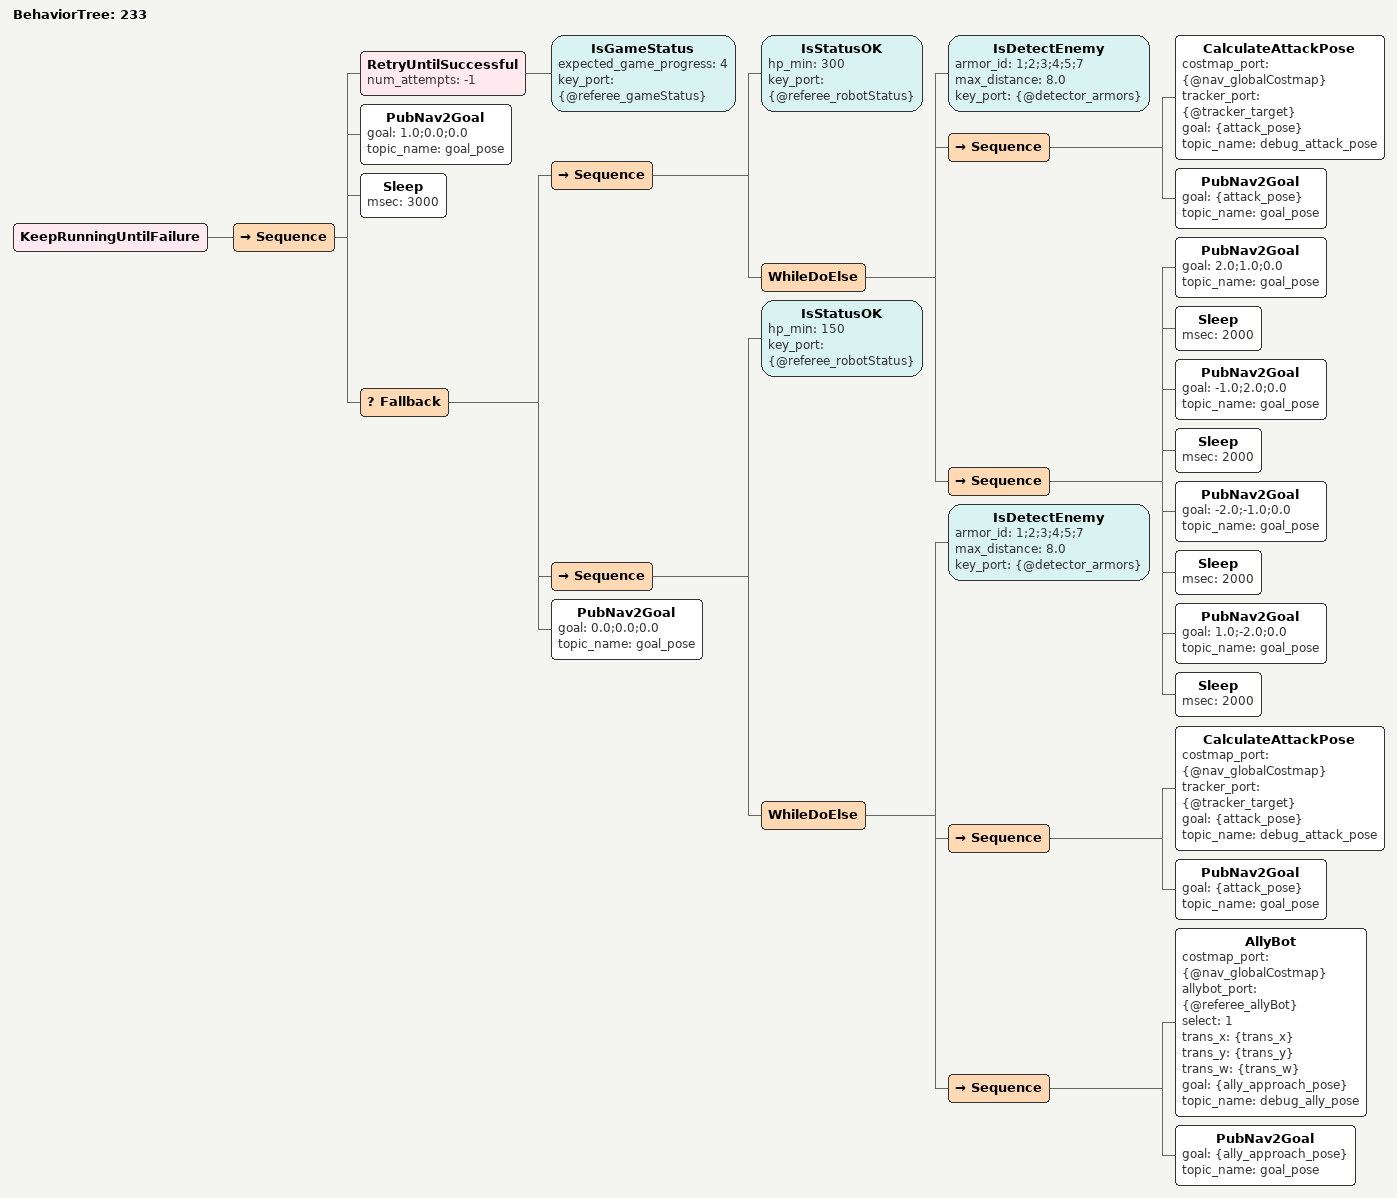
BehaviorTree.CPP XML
<?xml version="1.0" encoding="UTF-8"?>
<root BTCPP_format="4">
    <SetBlackboard>
        <entry key="trans_x" value="1.0"/>
        <entry key="trans_y" value="-1.0"/>
        <entry key="trans_w" value="4.0"/>
    </SetBlackboard>
    <BehaviorTree ID="233">
        <KeepRunningUntilFailure>
            <Sequence>
                <RetryUntilSuccessful num_attempts="-1">
                    <IsGameStatus expected_game_progress="4"
                                  key_port="{@referee_gameStatus}"/>
                </RetryUntilSuccessful>

                <PubNav2Goal goal="1.0;0.0;0.0" topic_name="goal_pose"/>
                <Sleep msec="3000"/>

                <Fallback>
                    <!-- 第一层：血量300以上进行四点随机巡逻 + 遇敌追击 -->
                    <Sequence>
                        <IsStatusOK hp_min="300"
                                    key_port="{@referee_robotStatus}"/>
                        <WhileDoElse>
                            <IsDetectEnemy armor_id="1;2;3;4;5;7"
                                           max_distance="8.0"
                                           key_port="{@detector_armors}"/>
                            <Sequence>
                                <CalculateAttackPose costmap_port="{@nav_globalCostmap}"
                                                     tracker_port="{@tracker_target}"
                                                     goal="{attack_pose}"
                                                     topic_name="debug_attack_pose"/>
                                <PubNav2Goal goal="{attack_pose}" topic_name="goal_pose"/>
                            </Sequence>
                            <Sequence>
                                <PubNav2Goal goal="2.0;1.0;0.0" topic_name="goal_pose"/>
                                <Sleep msec="2000"/>
                                <PubNav2Goal goal="-1.0;2.0;0.0" topic_name="goal_pose"/>
                                <Sleep msec="2000"/>
                                <PubNav2Goal goal="-2.0;-1.0;0.0" topic_name="goal_pose"/>
                                <Sleep msec="2000"/>
                                <PubNav2Goal goal="1.0;-2.0;0.0" topic_name="goal_pose"/>
                                <Sleep msec="2000"/>
                            </Sequence>
                        </WhileDoElse>
                    </Sequence>

                    <!-- 第二层：血量150-300之间进行英雄追踪 + 遇敌追击 -->
                    <Sequence>
                        <IsStatusOK hp_min="150"
                                    key_port="{@referee_robotStatus}"/>
                        <WhileDoElse>
                            <IsDetectEnemy armor_id="1;2;3;4;5;7"
                                           max_distance="8.0"
                                           key_port="{@detector_armors}"/>
                            <Sequence>
                                <CalculateAttackPose costmap_port="{@nav_globalCostmap}"
                                                     tracker_port="{@tracker_target}"
                                                     goal="{attack_pose}"
                                                     topic_name="debug_attack_pose"/>
                                <PubNav2Goal goal="{attack_pose}" topic_name="goal_pose"/>
                            </Sequence>
                            <Sequence>
                                <AllyBot costmap_port="{@nav_globalCostmap}"
                                         allybot_port="{@referee_allyBot}"
                                         select="1"
                                         trans_x="{trans_x}"
                                         trans_y="{trans_y}"
                                         trans_w="{trans_w}"
                                         goal="{ally_approach_pose}"
                                         topic_name="debug_ally_pose"/>
                                <PubNav2Goal goal="{ally_approach_pose}" topic_name="goal_pose"/>
                            </Sequence>
                        </WhileDoElse>
                    </Sequence>

                    <!-- 第三层：血量低于150时回补给区 -->
                    <PubNav2Goal goal="0.0;0.0;0.0" topic_name="goal_pose"/>
                </Fallback>
            </Sequence>
        </KeepRunningUntilFailure>
    </BehaviorTree>

</root>
